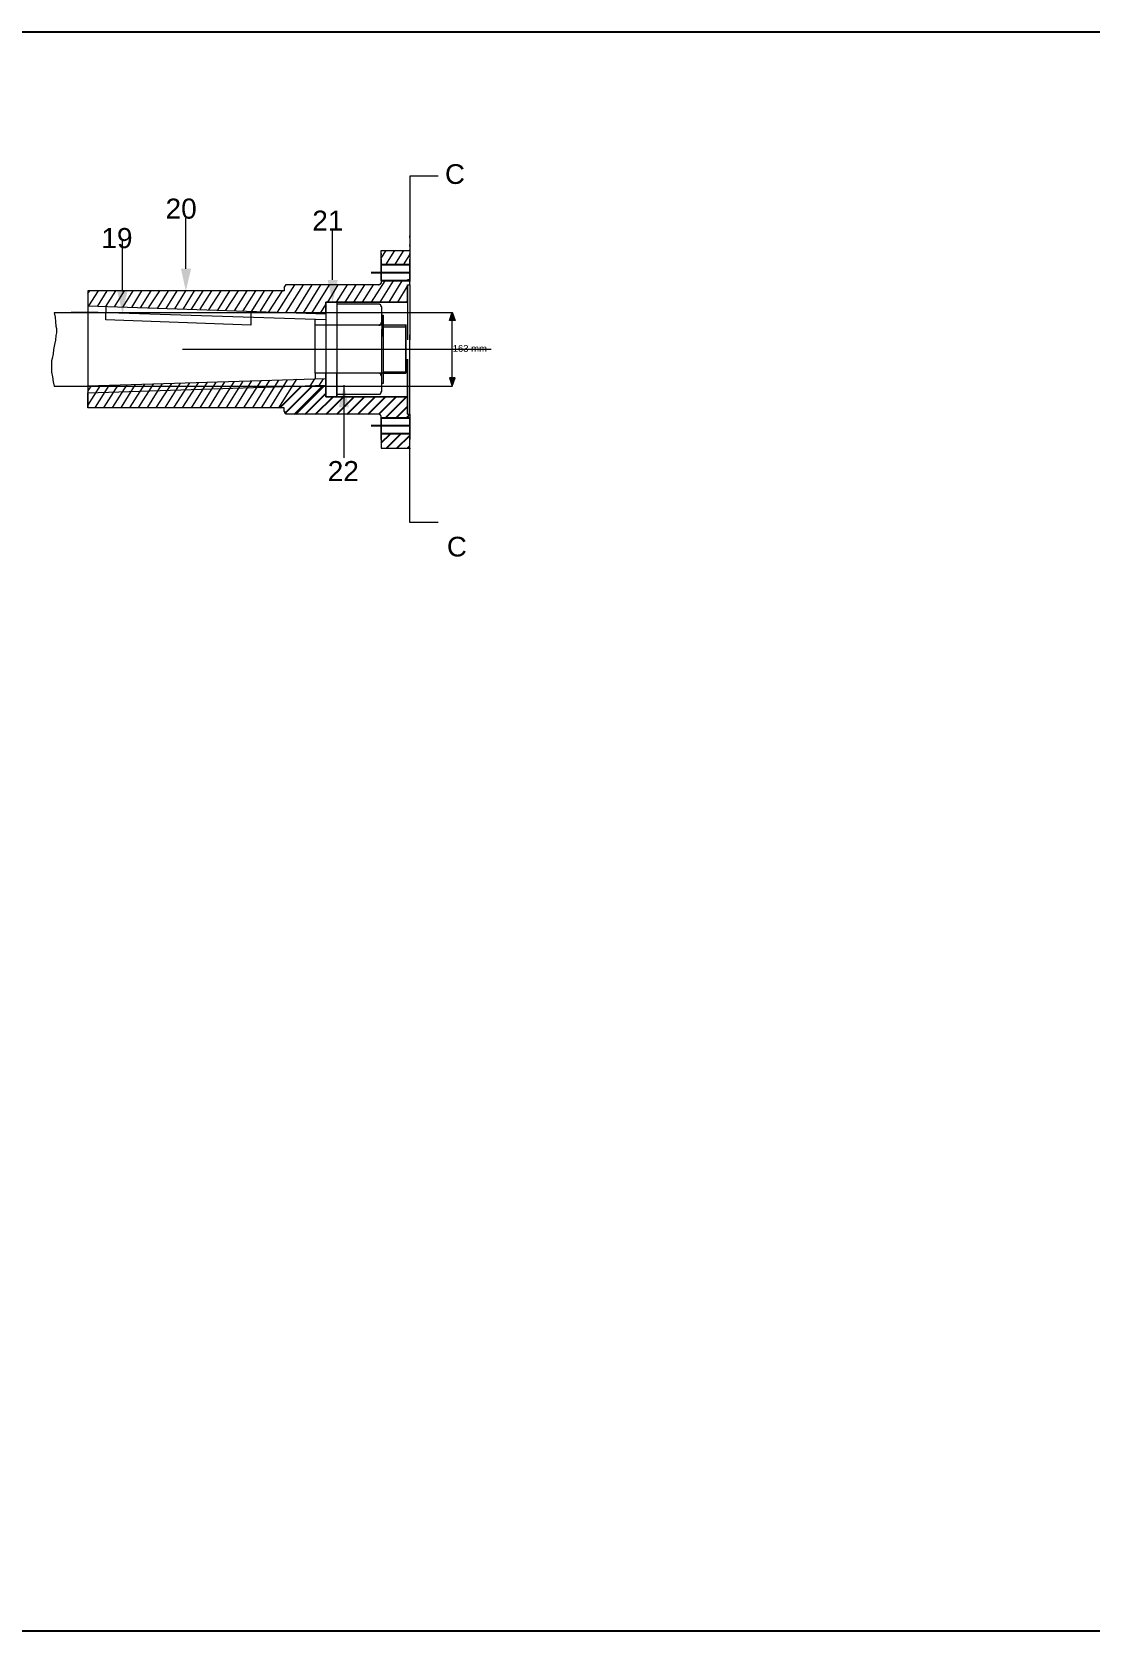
# Model space of a CAD drawing. Header units: inches. Extents: x 16065 to 240872, y 14603 to 37076.
# Drawn here: x 199299 to 213845, y 15091 to 37076 of the extents above; entities that cross this region are included whole.
import ezdxf

# ---------------------------------------------------------------- set-up
doc = ezdxf.new("R2010")
doc.units = ezdxf.units.IN
doc.header["$MEASUREMENT"] = 0
for name, color, linetype in [('PDF10_Geometry', 7, 'Continuous'), ('PDF10_Solid Fills', 7, 'Continuous'), ('PDF10_Text', 7, 'Continuous')]:
    doc.layers.add(name, color=color, linetype=linetype)
doc.styles.add('PDF Arial', font='arial.ttf')

msp = doc.modelspace()

# ---------------------------------------------------------------- hatches: boundary and pattern name
h = msp.add_hatch()
h.set_pattern_fill('ANSI31', color=256, scale=10083.605721)
h.set_pattern_definition([(45, (229786, 172763.7), (-891.273, 891.273), [])])
h.paths.add_polyline_path([(203590.06833, 32061.51884), (203337.92348, 32061.51884), (203337.92348, 32207.49744), (202929.01751, 32207.49744), (202880.55724, 32205.92469), (202694.29056, 31908.90485), (202767.27986, 31908.90485), (202767.27986, 31862.45711), (202792.16258, 31822.64477), (202800.45681, 31822.64477), (203590.06833, 31822.64477)])
h.paths.add_polyline_path([(204459.30454, 32061.51884), (203590.06833, 32061.51884), (203590.06833, 31822.64477), (204067.81648, 31822.64477), (204074.45187, 31822.64477), (204081.08726, 31822.64477), (204081.08726, 31816.00938), (204087.72265, 31816.00938), (204087.72265, 31809.37399), (204094.35804, 31809.37399), (204094.35804, 31802.7386), (204094.35804, 31796.1032), (204100.99343, 31796.1032), (204100.99343, 31789.46781), (204100.99343, 31782.83242), (204100.99343, 31776.19703), (204100.99343, 31767.87598), (204492.48149, 31767.87598), (204492.48149, 31822.64477), (204459.30454, 31822.64477)])
h.paths.add_polyline_path([(204459.30454, 32207.49744), (204107.62882, 32207.49744), (204107.62882, 32154.41431), (204107.62882, 32147.77892), (204107.62882, 32141.14353), (204107.62882, 32134.50814), (204100.99343, 32134.50814), (204100.99343, 32127.87275), (204100.99343, 32121.23736), (204100.99343, 32114.60197), (204094.35804, 32114.60197), (204094.35804, 32107.96658), (204094.35804, 32101.33119), (204081.08726, 32101.33119), (204081.08726, 32094.69579), (204074.45187, 32094.69579), (204067.81648, 32094.69579), (203656.42224, 32094.69579), (203590.06833, 32094.69579), (203590.06833, 32061.51884), (204459.30454, 32061.51884)])
h = msp.add_hatch()
h.set_pattern_fill('ANSI31', color=256, scale=816.772063)
h.set_pattern_definition([(45, (229786.02, 172763.72), (-72.19313, 72.19313), [])])
h.paths.add_polyline_path([(204492.48149, 31550.52333), (204100.99343, 31550.52333), (204100.99343, 31351.53201), (204492.48149, 31351.53201)])
h.paths.add_polyline_path([(204459.30454, 32061.51884), (203590.06833, 32061.51884), (203590.06833, 31822.64477), (204067.81648, 31822.64477), (204074.45187, 31822.64477), (204081.08726, 31822.64477), (204081.08726, 31816.00938), (204087.72265, 31816.00938), (204087.72265, 31809.37399), (204094.35804, 31809.37399), (204094.35804, 31802.7386), (204094.35804, 31796.1032), (204100.99343, 31796.1032), (204100.99343, 31789.46781), (204100.99343, 31782.83242), (204100.99343, 31776.19703), (204100.99343, 31767.87598), (204492.48149, 31767.87598), (204492.48149, 31822.64477), (204459.30454, 31822.64477)])
h.paths.add_polyline_path([(203590.06833, 32061.51884), (203337.92348, 32061.51884), (203337.92348, 32207.49744), (202929.01751, 32207.49744), (202880.55724, 32205.92469), (202694.29056, 31908.90485), (202767.27986, 31908.90485), (202767.27986, 31862.45711), (202792.16258, 31822.64477), (202800.45681, 31822.64477), (203590.06833, 31822.64477)])
at = {"layer": 'PDF10_Solid Fills', "transparency": 33554559}
h = msp.add_hatch(color=256, dxfattribs=at)
h.paths.add_polyline_path([(204107.62882, 33660.64805), (204100.99343, 33667.28344), (204107.62882, 33660.64805)], flags=0)
h.paths.add_polyline_path([(204107.62882, 33660.64805), (204100.99343, 33660.64805), (204107.62882, 33660.64805)], flags=0)
h.paths.add_polyline_path([(204107.62882, 33660.64805), (204100.99343, 33660.64805), (204107.62882, 33660.64805)], flags=0)
h = msp.add_hatch(color=256, dxfattribs=at)
h.paths.add_polyline_path([(202807.09221, 33600.92953), (202800.45681, 33607.56492), (202807.09221, 33600.92953)], flags=0)
h.paths.add_polyline_path([(202807.09221, 33600.92953), (202800.45681, 33600.92953), (202807.09221, 33600.92953)], flags=0)
h.paths.add_polyline_path([(202807.09221, 33600.92953), (202800.45681, 33600.92953), (202807.09221, 33600.92953)], flags=0)
h = msp.add_hatch(color=256, dxfattribs=at)
h.paths.add_polyline_path([(200066.67576, 33308.97233), (200066.67576, 33315.60772), (200066.67576, 33308.97233)], flags=0)
h.paths.add_polyline_path([(200066.67576, 33308.97233), (200060.04037, 33308.97233), (200066.67576, 33308.97233)], flags=0)
h.paths.add_polyline_path([(200066.67576, 33308.97233), (200060.04037, 33308.97233), (200066.67576, 33308.97233)], flags=0)
h = msp.add_hatch(color=256, dxfattribs=at)
h.paths.add_polyline_path([(203344.55887, 32061.51884), (203337.92348, 32068.15423), (203344.55887, 32061.51884)], flags=0)
h.paths.add_polyline_path([(203344.55887, 32061.51884), (203337.92348, 32061.51884), (203344.55887, 32061.51884)], flags=0)
h.paths.add_polyline_path([(203344.55887, 32061.51884), (203337.92348, 32061.51884), (203344.55887, 32061.51884)], flags=0)
h = msp.add_hatch(color=256, dxfattribs=at)
h.paths.add_polyline_path([(202807.09221, 31822.64477), (202800.45681, 31816.00938), (202807.09221, 31822.64477)], flags=0)
h.paths.add_polyline_path([(202807.09221, 31822.64477), (202800.45681, 31822.64477), (202807.09221, 31822.64477)], flags=0)
h.paths.add_polyline_path([(202807.09221, 31822.64477), (202800.45681, 31822.64477), (202807.09221, 31822.64477)], flags=0)

# ---------------------------------------------------------------- linework, layer by layer
for p, q in [((204504.71916, 33873.05097), (204100.99343, 33873.05097)), ((204492.52508, 33764.34075), (203961.67202, 33764.34075)), ((204504.71916, 33655.69832), (204100.99343, 33655.69832)), ((204492.52508, 31659.23355), (203961.67202, 31659.23355)), ((204504.71916, 31767.87598), (204100.99343, 31767.87598)), ((204504.71916, 31550.52333), (204100.99343, 31550.52333))]:
    msp.add_line(p, q)
msp.add_lwpolyline([(140485.72797, 37075.71459), (240871.69433, 37075.71459), (240871.69433, 15090.61319), (140485.72797, 15090.61319)], close=True)
at = {"layer": 'PDF10_Geometry', "lineweight": 9}
for points in [[(204883.96956, 35093.89248), (204492.48149, 35093.89248), (204492.48149, 34682.49825), (204492.48149, 34078.67767)], [(201413.66012, 33819.89743), (201413.66012, 34516.61347)], [(203430.81895, 33667.28344), (203430.81895, 34363.99948)], [(200544.42391, 33508.03406), (200544.42391, 34204.7501)], [(204492.48149, 34078.67767), (204492.48149, 33655.69832)], [(204100.99343, 33660.64805), (204100.99343, 34072.04228)], [(204100.99343, 33965.87603), (204169.3165, 34072.04228)], [(204163.08062, 33873.05097), (204287.12333, 34072.04228)], [(204288.29331, 33873.05097), (204412.91035, 34072.04228)], [(204405.79128, 33873.05097), (204492.48149, 34012.32377)], [(203968.28561, 33362.05546), (204152.17759, 33655.69832)], [(204087.72265, 33362.05546), (204270.50035, 33655.69832)], [(204207.15969, 33362.05546), (204390.15451, 33655.69832)], [(204492.48149, 33667.28344), (204459.30454, 33667.28344), (204459.30454, 33655.69832)], [(200066.67576, 33481.49249), (200093.21733, 33514.66945)], [(200079.94654, 33308.97233), (200212.65436, 33514.66945)], [(200199.38358, 33302.33694), (200332.0914, 33514.66945)], [(200312.18523, 33302.33694), (200451.52844, 33514.66945)], [(200431.62226, 33295.70155), (200570.96547, 33514.66945)], [(200551.0593, 33295.70155), (200690.40251, 33514.66945)], [(200670.49634, 33289.06616), (200809.83954, 33514.66945)], [(200789.93337, 33282.43077), (200935.91197, 33514.66945)], [(200902.73502, 33282.43077), (201055.34901, 33514.66945)], [(201022.17205, 33275.79538), (201174.78604, 33514.66945)], [(201141.60909, 33275.79538), (201294.22308, 33514.66945)], [(201261.04613, 33269.15998), (201413.66012, 33514.66945)], [(201380.48316, 33269.15998), (201533.09715, 33514.66945)], [(201493.28481, 33262.52459), (201652.53419, 33514.66945)], [(201612.72184, 33262.52459), (201771.97122, 33514.66945)], [(201732.15888, 33255.8892), (201898.04365, 33514.66945)], [(201851.59592, 33249.25381), (202017.48069, 33514.66945)], [(201964.39756, 33249.25381), (202136.91772, 33514.66945)], [(202083.8346, 33242.61842), (202256.35476, 33514.66945)], [(202203.27163, 33242.61842), (202375.7918, 33514.66945)], [(202322.70867, 33235.98303), (202495.22883, 33514.66945)], [(202442.14571, 33235.98303), (202614.66587, 33514.66945)], [(202554.94735, 33229.34764), (202740.7383, 33514.66945)], [(202674.38439, 33222.71225), (202911.47582, 33600.92953)], [(202767.27986, 33561.11718), (202792.16258, 33600.92953)], [(202793.82142, 33222.71225), (203030.91285, 33600.92953)], [(202913.25846, 33216.07686), (203150.96158, 33600.92953)], [(203032.6955, 33216.07686), (203270.39862, 33600.92953)], [(203145.49714, 33209.44147), (203389.46796, 33600.92953)], [(203364.46504, 33362.05546), (203509.86665, 33600.92953)], [(203483.90208, 33362.05546), (203634.4966, 33600.92953)], [(203603.33911, 33362.05546), (203753.93364, 33600.92953)], [(203722.77615, 33362.05546), (203873.37067, 33600.92953)], [(203842.21319, 33362.05546), (203992.80771, 33600.92953)], [(204326.59672, 33362.05546), (204459.30454, 33581.02336)], [(204459.30454, 33600.92953), (204459.30454, 32844.49497)], [(204492.48149, 33600.92953), (204492.48149, 32844.49497)], [(203337.92348, 33116.54599), (200066.67576, 33222.71225), (199602.1984, 33216.07686)], [(200066.67576, 33308.97233), (200066.67576, 31915.54024)], [(202309.43789, 33209.44147), (202309.43789, 33043.55669), (200312.18523, 33116.54599), (200318.82062, 33295.70155)], [(203264.93418, 33209.44147), (203337.92348, 33328.8785)], [(204459.30454, 33362.05546), (203337.92348, 33362.05546), (203337.92348, 32386.65299), (203337.92348, 32061.51884), (204459.30454, 32061.51884)], [(203490.53747, 33362.05546), (203490.53747, 33043.55669)], [(204067.81648, 33043.55669), (204074.45187, 33043.55669), (204081.08726, 33043.55669), (204081.08726, 33050.19208), (204087.72265, 33050.19208), (204087.72265, 33056.82748), (204094.35804, 33056.82748), (204094.35804, 33063.46287), (204100.99343, 33063.46287), (204100.99343, 33070.09826), (204100.99343, 33076.73365), (204100.99343, 33083.36904), (204107.62882, 33083.36904), (204107.62882, 33090.00443), (204107.62882, 33096.63982), (204107.62882, 33103.27521), (204107.62882, 33275.79538), (204107.62882, 33282.43077), (204107.62882, 33289.06616), (204107.62882, 33295.70155), (204100.99343, 33295.70155), (204100.99343, 33302.33694), (204100.99343, 33308.97233), (204094.35804, 33315.60772), (204094.35804, 33322.24311), (204087.72265, 33322.24311), (204087.72265, 33328.8785), (204081.08726, 33328.8785), (204074.45187, 33328.8785), (204074.45187, 33335.51389), (204067.81648, 33335.51389), (203656.42224, 33335.51389), (203490.53747, 33335.51389), (203490.53747, 32386.65299), (203490.53747, 32061.51884), (203490.53747, 32386.65299)], [(204446.03376, 33362.05546), (204459.30454, 33388.59702)], [(204107.62882, 33043.55669), (204067.81648, 33043.55669), (203191.94488, 33043.55669), (203191.94488, 33123.18138)], [(204127.53499, 33023.65052), (204439.39837, 33023.65052), (204439.39837, 32386.65299), (203191.94488, 32386.65299), (203191.94488, 33103.27521)], [(204107.62882, 33189.53529), (204107.62882, 32890.9427)], [(204107.62882, 33182.8999), (204127.53499, 33182.8999), (204127.53499, 32890.9427)], [(204107.62882, 33103.27521), (204107.62882, 33103.27521)], [(204127.53499, 32957.29661), (204127.53499, 32240.67439), (204107.62882, 32240.67439), (204107.62882, 32990.47357)], [(204439.39837, 32386.65299), (204439.39837, 33043.55669), (204127.53499, 33043.55669)], [(204492.48149, 32207.49744), (204492.48149, 32910.84888)], [(205613.86256, 32711.78715), (201367.21238, 32711.78715)], [(204459.30454, 31981.89415), (204459.30454, 32579.07933), (204459.30454, 32041.61267)], [(204459.30454, 31822.64477), (204459.30454, 32579.07933)], [(204459.30454, 31822.64477), (204459.30454, 32579.07933)], [(204492.48149, 32207.49744), (204492.48149, 32579.07933)], [(204492.48149, 31822.64477), (204492.48149, 32579.07933)], [(203191.94488, 32386.65299), (203191.94488, 32307.0283)], [(203337.92348, 32307.0283), (203337.92348, 32386.65299)], [(203490.53747, 32094.69579), (203656.42224, 32094.69579), (204067.81648, 32094.69579), (204074.45187, 32094.69579), (204081.08726, 32094.69579), (204081.08726, 32101.33119), (204087.72265, 32101.33119), (204094.35804, 32101.33119), (204094.35804, 32107.96658), (204094.35804, 32114.60197), (204100.99343, 32114.60197), (204100.99343, 32121.23736), (204100.99343, 32127.87275), (204100.99343, 32134.50814), (204107.62882, 32134.50814), (204107.62882, 32141.14353), (204107.62882, 32147.77892), (204107.62882, 32154.41431), (204107.62882, 32326.93448), (204107.62882, 32333.56987), (204107.62882, 32340.20526), (204100.99343, 32346.84065), (204100.99343, 32353.47604), (204100.99343, 32360.11143), (204094.35804, 32360.11143), (204094.35804, 32366.74682), (204094.35804, 32373.38221), (204087.72265, 32373.38221), (204087.72265, 32380.0176), (204081.08726, 32380.0176), (204074.45187, 32380.0176), (204074.45187, 32386.65299), (204067.81648, 32386.65299)], [(204127.53499, 32399.92378), (204439.39837, 32399.92378)], [(199602.1984, 32207.49744), (200066.67576, 32207.49744)], [(200066.67576, 31942.0818), (200239.19593, 32214.13283)], [(200066.67576, 32134.50814), (200113.1235, 32207.49744)], [(200172.84202, 31915.54024), (200358.63296, 32214.13283)], [(200292.27905, 31915.54024), (200484.70539, 32220.76822)], [(200411.71609, 31915.54024), (200604.14243, 32220.76822)], [(200531.15313, 31915.54024), (200723.57946, 32227.40361)], [(200650.59016, 31915.54024), (200849.65189, 32234.039)], [(200770.0272, 31915.54024), (200969.08893, 32234.039)], [(200889.46423, 31915.54024), (201095.16135, 32240.67439)], [(201008.90127, 31915.54024), (201221.23378, 32240.67439)], [(201134.9737, 31915.54024), (201340.67082, 32247.30979)], [(201254.41073, 31915.54024), (201466.74324, 32253.94518)], [(201373.84777, 31915.54024), (201586.18028, 32253.94518)], [(201493.28481, 31908.90485), (201712.25271, 32260.58057)], [(201612.72184, 31908.90485), (201831.68974, 32260.58057)], [(201732.15888, 31908.90485), (201951.12678, 32267.21596)], [(201851.59592, 31908.90485), (202077.19921, 32267.21596)], [(201971.03295, 31908.90485), (202203.27163, 32273.85135)], [(202090.46999, 31908.90485), (202322.70867, 32280.48674)], [(202209.90702, 31908.90485), (202448.7811, 32280.48674)], [(202335.97945, 31908.90485), (202568.21813, 32287.12213)], [(202455.41649, 31908.90485), (202694.29056, 32287.12213)], [(202574.85352, 31908.90485), (202813.7276, 32293.75752)], [(202694.29056, 31908.90485), (202939.80002, 32300.39291)], [(203058.07239, 32298.51356), (203059.23706, 32300.39291)], [(203122.9528, 32207.49744), (203185.30949, 32307.0283)], [(203242.38984, 32207.49744), (203304.74652, 32307.0283)], [(203590.06833, 31218.8242), (203590.06833, 31709.84312), (203590.06833, 32220.76822)], [(202767.27986, 31862.45711), (202792.16258, 31822.64477)], [(204100.99343, 31762.92625), (204100.99343, 31351.53201)], [(204492.48149, 31344.89662), (204492.48149, 31767.87598)], [(204883.96956, 30329.68182), (204492.48149, 30329.68182), (204492.48149, 30741.07605), (204492.48149, 31344.89662)]]:
    msp.add_lwpolyline(points, dxfattribs=at)
at = {"layer": 'PDF10_Geometry', "lineweight": 5}
for points in [[(204100.99343, 34072.04228), (204492.48149, 34072.04228), (204492.48149, 34078.67767)], [(204100.99343, 33952.60525), (204100.99343, 33660.64805), (204100.99343, 33654.01266), (204100.99343, 33647.37727), (204100.99343, 33640.74187), (204100.99343, 33634.10648), (204100.99343, 33627.47109), (204094.35804, 33627.47109), (204094.35804, 33620.8357), (204094.35804, 33614.20031), (204087.72265, 33614.20031), (204087.72265, 33607.56492), (204081.08726, 33607.56492), (204081.08726, 33600.92953), (204074.45187, 33600.92953), (204067.81648, 33600.92953), (202800.45681, 33600.92953), (202793.82142, 33600.92953), (202787.18603, 33600.92953), (202787.18603, 33594.29414), (202780.55064, 33594.29414), (202780.55064, 33587.65875), (202773.91525, 33587.65875), (202773.91525, 33581.02336), (202773.91525, 33574.38797), (202767.27986, 33567.75257), (202767.27986, 33561.11718), (202767.27986, 33554.48179), (202767.27986, 33547.8464), (202767.27986, 33541.21101), (202767.27986, 33534.57562)], [(204459.30454, 33589.34441), (204459.30454, 33600.92953), (204492.48149, 33600.92953), (204492.48149, 33952.60525)], [(204100.99343, 33660.64805), (204100.99343, 33660.64805)], [(202767.27986, 33567.75257), (202767.27986, 33514.66945), (200066.67576, 33514.66945), (200066.67576, 33308.97233), (203337.92348, 33202.80608), (203337.92348, 33362.05546), (204459.30454, 33362.05546), (204459.30454, 33600.92953)], [(202767.27986, 33541.21101), (202767.27986, 33541.21101)], [(204459.30454, 32041.61267), (204459.30454, 32061.51884), (203337.92348, 32061.51884), (203337.92348, 32307.0283), (200066.67576, 32207.49744), (200066.67576, 31915.54024), (202694.40285, 31909.08391)], [(202767.27986, 31855.82172), (202767.27986, 31908.90485), (200066.67576, 31908.90485), (200066.67576, 32114.60197), (203337.92348, 32220.76822), (203337.92348, 32061.51884), (204459.30454, 32061.51884), (204459.30454, 31822.64477)], [(202767.27986, 31855.82172), (202767.27986, 31908.90485), (200066.67576, 31908.90485), (200066.67576, 32114.60197), (203337.92348, 32220.76822), (203337.92348, 32061.51884), (204459.30454, 32061.51884), (204459.30454, 31822.64477)], [(204100.99343, 31470.96905), (204100.99343, 31762.92625), (204100.99343, 31769.56164), (204100.99343, 31776.19703), (204100.99343, 31782.83242), (204100.99343, 31789.46781), (204100.99343, 31796.1032), (204094.35804, 31796.1032), (204094.35804, 31802.7386), (204094.35804, 31809.37399), (204087.72265, 31809.37399), (204087.72265, 31816.00938), (204081.08726, 31816.00938), (204081.08726, 31822.64477), (204074.45187, 31822.64477), (204067.81648, 31822.64477), (202800.45681, 31822.64477), (202793.82142, 31822.64477), (202787.18603, 31822.64477), (202787.18603, 31829.28016), (202780.55064, 31829.28016), (202780.55064, 31835.91555), (202773.91525, 31835.91555), (202773.91525, 31842.55094), (202773.91525, 31849.18633), (202767.27986, 31855.82172), (202767.27986, 31862.45711), (202767.27986, 31869.0925), (202767.27986, 31875.7279), (202767.27986, 31882.36329), (202767.27986, 31888.99868)], [(202767.27986, 31882.36329), (202767.27986, 31882.36329)], [(204459.30454, 31834.22989), (204459.30454, 31822.64477), (204492.48149, 31822.64477), (204492.48149, 31470.96905)], [(204100.99343, 31351.53201), (204492.48149, 31351.53201), (204492.48149, 31344.89662)]]:
    msp.add_lwpolyline(points, dxfattribs=at)
at = {"layer": 'PDF10_Geometry', "lineweight": 0}
for points in [[(204492.48149, 34264.46862), (204485.8461, 34264.46862), (204492.48149, 34264.46862)], [(204492.48149, 34257.83323), (204485.8461, 34257.83323), (204492.48149, 34257.83323)], [(204492.48149, 34138.39619), (204485.8461, 34138.39619), (204492.48149, 34138.39619)], [(204492.48149, 34138.39619), (204485.8461, 34138.39619), (204492.48149, 34138.39619)], [(204107.62882, 34018.95916), (204100.99343, 34018.95916), (204107.62882, 34018.95916)], [(204492.48149, 34018.95916), (204485.8461, 34018.95916), (204492.48149, 34018.95916)], [(204492.48149, 34018.95916), (204485.8461, 34018.95916), (204492.48149, 34018.95916)], [(204465.93993, 33667.28344), (204459.30454, 33667.28344), (204465.93993, 33667.28344)], [(204465.93993, 33667.28344), (204459.30454, 33667.28344), (204465.93993, 33667.28344)], [(204492.48149, 33667.28344), (204485.8461, 33667.28344), (204492.48149, 33667.28344)], [(204492.48149, 33667.28344), (204485.8461, 33667.28344), (204492.48149, 33667.28344)], [(202767.27986, 33541.21101), (202760.64447, 33541.21101), (202767.27986, 33541.21101)], [(202767.27986, 33541.21101), (202760.64447, 33541.21101), (202767.27986, 33541.21101)], [(202767.27986, 33514.66945), (202760.64447, 33514.66945), (202767.27986, 33514.66945)], [(202767.27986, 33514.66945), (202760.64447, 33514.66945), (202767.27986, 33514.66945)], [(204067.81648, 33600.92953), (204061.18109, 33600.92953), (204067.81648, 33600.92953)], [(204067.81648, 33600.92953), (204061.18109, 33600.92953), (204067.81648, 33600.92953)], [(203344.55887, 33362.05546), (203337.92348, 33362.05546), (203344.55887, 33362.05546)], [(203344.55887, 33202.80608), (203337.92348, 33202.80608), (203344.55887, 33202.80608)], [(204465.93993, 33362.05546), (204459.30454, 33362.05546), (204465.93993, 33362.05546)], [(204465.93993, 33362.05546), (204459.30454, 33362.05546), (204465.93993, 33362.05546)], [(205116.20824, 33109.9106), (205076.39589, 33216.07686), (205116.20824, 33109.9106)], [(205076.39589, 33109.9106), (205076.39589, 33216.07686), (205076.39589, 33109.9106)], [(204127.53499, 33023.65052), (204120.8996, 33023.65052), (204127.53499, 33023.65052)], [(204446.03376, 33043.55669), (204439.39837, 33043.55669), (204446.03376, 33043.55669)], [(204446.03376, 33023.65052), (204439.39837, 33023.65052), (204446.03376, 33023.65052)], [(204127.53499, 32393.28839), (204120.8996, 32393.28839), (204127.53499, 32393.28839)], [(204127.53499, 32380.0176), (204120.8996, 32380.0176), (204127.53499, 32380.0176)], [(204446.03376, 32399.92378), (204439.39837, 32399.92378), (204446.03376, 32399.92378)], [(203344.55887, 32307.0283), (203337.92348, 32307.0283), (203344.55887, 32307.0283)], [(200066.67576, 31915.54024), (200060.04037, 31915.54024), (200066.67576, 31915.54024)], [(200066.67576, 31915.54024), (200060.04037, 31915.54024), (200066.67576, 31915.54024)], [(202767.27986, 31882.36329), (202760.64447, 31882.36329), (202767.27986, 31882.36329)], [(202767.27986, 31882.36329), (202760.64447, 31882.36329), (202767.27986, 31882.36329)], [(204465.93993, 32061.51884), (204459.30454, 32061.51884), (204465.93993, 32061.51884)], [(204465.93993, 32061.51884), (204459.30454, 32061.51884), (204465.93993, 32061.51884)], [(204107.62882, 31404.61514), (204100.99343, 31404.61514), (204107.62882, 31404.61514)], [(204492.48149, 31285.1781), (204485.8461, 31285.1781), (204492.48149, 31285.1781)], [(204492.48149, 31285.1781), (204485.8461, 31285.1781), (204492.48149, 31285.1781)], [(204492.48149, 31165.74107), (204485.8461, 31165.74107), (204492.48149, 31165.74107)], [(204492.48149, 31159.10568), (204485.8461, 31159.10568), (204492.48149, 31159.10568)]]:
    msp.add_lwpolyline(points, dxfattribs=at)
for points in [[(204100.99343, 34018.95916), (204100.99343, 34018.95916), (204100.99343, 34018.95916)], [(203337.92348, 33362.05546), (203337.92348, 33362.05546), (203337.92348, 33362.05546)], [(203337.92348, 33202.80608), (203337.92348, 33202.80608), (203337.92348, 33202.80608)], [(204127.53499, 33030.28591), (204127.53499, 33030.28591), (204127.53499, 33030.28591)], [(204439.39837, 33036.9213), (204439.39837, 33036.9213), (204439.39837, 33036.9213)], [(204439.39837, 33023.65052), (204439.39837, 33023.65052), (204439.39837, 33023.65052)], [(204127.53499, 32399.92378), (204127.53499, 32399.92378), (204127.53499, 32399.92378)], [(204127.53499, 32386.65299), (204127.53499, 32386.65299), (204127.53499, 32386.65299)], [(204439.39837, 32393.28839), (204439.39837, 32393.28839), (204439.39837, 32393.28839)], [(203337.92348, 32307.0283), (203337.92348, 32307.0283), (203337.92348, 32307.0283)], [(200066.67576, 31922.17563), (200066.67576, 31922.17563), (200066.67576, 31922.17563)], [(204100.99343, 31404.61514), (204100.99343, 31404.61514), (204100.99343, 31404.61514)]]:
    msp.add_lwpolyline(points, close=True, dxfattribs=at)
at = {"layer": 'PDF10_Geometry', "lineweight": 5}
for points in [[(205076.39589, 33216.07686), (199602.1984, 33216.07686), (199615.46918, 33156.35834), (199622.10457, 33090.00443), (199628.73996, 33030.28591), (199635.37535, 32997.10896), (199635.37535, 32963.932), (199635.37535, 32937.39044), (199628.73996, 32904.21348), (199622.10457, 32837.85958), (199608.83379, 32778.14106), (199595.56301, 32711.78715), (199588.92762, 32652.06863), (199575.65684, 32585.71472), (199569.02145, 32552.53777), (199569.02145, 32525.9962), (199569.02145, 32492.81925), (199569.02145, 32459.64229), (199569.02145, 32426.46534), (199569.02145, 32399.92378), (199582.29223, 32333.56987), (199588.92762, 32267.21596), (199602.1984, 32207.49744), (205076.39589, 32207.49744)], [(205076.39589, 33222.71225), (205116.20824, 33109.9106), (205036.58355, 33109.9106)], [(204127.53499, 33043.55669), (204127.53499, 33023.65052), (204439.39837, 33023.65052), (204439.39837, 33043.55669)], [(204439.39837, 32386.65299), (204439.39837, 32399.92378), (204127.53499, 32399.92378), (204127.53499, 32386.65299)], [(205076.39589, 32207.49744), (205116.20824, 32320.29909), (205036.58355, 32320.29909)]]:
    msp.add_lwpolyline(points, close=True, dxfattribs=at)
at = {"layer": 'PDF10_Solid Fills', "transparency": 33554559}
for points in [[(204485.8461, 34264.46862), (204492.48149, 34264.46862), (204492.48149, 34264.46862)], [(204492.48149, 34264.46862), (204492.48149, 34264.46862), (204485.8461, 34264.46862)], [(204485.8461, 34264.46862), (204492.48149, 34264.46862), (204492.48149, 34264.46862)], [(204492.48149, 34264.46862), (204485.8461, 34264.46862), (204492.48149, 34257.83323)], [(204485.8461, 34264.46862), (204492.48149, 34257.83323), (204485.8461, 34257.83323)], [(204485.8461, 34257.83323), (204492.48149, 34257.83323), (204492.48149, 34257.83323)], [(204485.8461, 34145.03158), (204492.48149, 34145.03158), (204492.48149, 34145.03158)], [(204492.48149, 34145.03158), (204492.48149, 34145.03158), (204485.8461, 34145.03158)], [(204492.48149, 34145.03158), (204485.8461, 34145.03158), (204492.48149, 34138.39619)], [(204485.8461, 34145.03158), (204492.48149, 34138.39619), (204485.8461, 34138.39619)], [(204485.8461, 34138.39619), (204492.48149, 34138.39619), (204492.48149, 34138.39619)], [(204492.48149, 34138.39619), (204492.48149, 34138.39619), (204485.8461, 34138.39619)], [(204100.99343, 34025.59455), (204107.62882, 34025.59455), (204107.62882, 34025.59455)], [(204107.62882, 34025.59455), (204107.62882, 34025.59455), (204100.99343, 34025.59455)], [(204107.62882, 34025.59455), (204100.99343, 34025.59455), (204107.62882, 34018.95916)], [(204100.99343, 34025.59455), (204107.62882, 34018.95916), (204100.99343, 34018.95916)], [(204100.99343, 34018.95916), (204107.62882, 34018.95916), (204107.62882, 34018.95916)], [(204100.99343, 34018.95916), (204107.62882, 34018.95916), (204107.62882, 34018.95916)], [(204485.8461, 34025.59455), (204492.48149, 34025.59455), (204492.48149, 34025.59455)], [(204492.48149, 34025.59455), (204492.48149, 34025.59455), (204485.8461, 34025.59455)], [(204492.48149, 34025.59455), (204485.8461, 34025.59455), (204492.48149, 34018.95916)], [(204485.8461, 34025.59455), (204492.48149, 34018.95916), (204485.8461, 34018.95916)], [(204485.8461, 34018.95916), (204492.48149, 34018.95916), (204492.48149, 34018.95916)], [(204492.48149, 34018.95916), (204492.48149, 34018.95916), (204485.8461, 34018.95916)], [(201347.30621, 33819.89743), (201486.64942, 33819.89743), (201413.66012, 33514.66945)], [(203364.46504, 33667.28344), (203503.80825, 33667.28344), (203430.81895, 33362.05546)], [(204100.99343, 33667.28344), (204107.62882, 33660.64805), (204100.99343, 33660.64805)], [(204100.99343, 33660.64805), (204107.62882, 33660.64805), (204107.62882, 33660.64805)], [(204107.62882, 33660.64805), (204107.62882, 33660.64805), (204100.99343, 33660.64805)], [(204100.99343, 33654.01266), (204100.99343, 33654.01266), (204100.99343, 33660.64805)], [(204100.99343, 33654.01266), (204100.99343, 33660.64805), (204107.62882, 33660.64805)], [(204465.93993, 33673.91883), (204459.30454, 33673.91883), (204465.93993, 33667.28344)], [(204459.30454, 33673.91883), (204465.93993, 33667.28344), (204459.30454, 33667.28344)], [(204459.30454, 33667.28344), (204465.93993, 33667.28344), (204465.93993, 33667.28344)], [(204465.93993, 33667.28344), (204465.93993, 33667.28344), (204459.30454, 33667.28344)], [(204465.93993, 33667.28344), (204459.30454, 33667.28344), (204465.93993, 33660.64805)], [(204459.30454, 33667.28344), (204465.93993, 33660.64805), (204459.30454, 33660.64805)], [(204492.48149, 33673.91883), (204485.8461, 33673.91883), (204492.48149, 33667.28344)], [(204485.8461, 33673.91883), (204492.48149, 33667.28344), (204485.8461, 33667.28344)], [(204485.8461, 33667.28344), (204492.48149, 33667.28344), (204492.48149, 33667.28344)], [(204492.48149, 33667.28344), (204492.48149, 33667.28344), (204485.8461, 33667.28344)], [(204492.48149, 33667.28344), (204485.8461, 33667.28344), (204492.48149, 33660.64805)], [(204485.8461, 33667.28344), (204492.48149, 33660.64805), (204485.8461, 33660.64805)], [(200471.43461, 33508.03406), (200610.77782, 33508.03406), (200544.42391, 33202.80608)], [(202767.27986, 33547.8464), (202760.64447, 33547.8464), (202767.27986, 33541.21101)], [(202760.64447, 33547.8464), (202767.27986, 33541.21101), (202760.64447, 33541.21101)], [(202760.64447, 33541.21101), (202767.27986, 33541.21101), (202767.27986, 33541.21101)], [(202767.27986, 33541.21101), (202767.27986, 33541.21101), (202760.64447, 33541.21101)], [(202767.27986, 33541.21101), (202760.64447, 33541.21101), (202767.27986, 33534.57562)], [(202760.64447, 33541.21101), (202767.27986, 33534.57562), (202760.64447, 33534.57562)], [(202760.64447, 33521.30484), (202767.27986, 33521.30484), (202767.27986, 33521.30484)], [(202767.27986, 33521.30484), (202767.27986, 33521.30484), (202760.64447, 33521.30484)], [(202767.27986, 33521.30484), (202760.64447, 33521.30484), (202767.27986, 33514.66945)], [(202760.64447, 33521.30484), (202767.27986, 33514.66945), (202760.64447, 33514.66945)], [(202760.64447, 33514.66945), (202767.27986, 33514.66945), (202767.27986, 33514.66945)], [(202767.27986, 33514.66945), (202767.27986, 33514.66945), (202760.64447, 33514.66945)], [(202800.45681, 33607.56492), (202807.09221, 33600.92953), (202800.45681, 33600.92953)], [(202800.45681, 33600.92953), (202807.09221, 33600.92953), (202807.09221, 33600.92953)], [(202807.09221, 33600.92953), (202807.09221, 33600.92953), (202800.45681, 33600.92953)], [(202800.45681, 33594.29414), (202800.45681, 33594.29414), (202800.45681, 33600.92953)], [(202800.45681, 33594.29414), (202800.45681, 33600.92953), (202807.09221, 33600.92953)], [(204067.81648, 33607.56492), (204061.18109, 33607.56492), (204067.81648, 33600.92953)], [(204061.18109, 33607.56492), (204067.81648, 33600.92953), (204061.18109, 33600.92953)], [(204061.18109, 33600.92953), (204067.81648, 33600.92953), (204067.81648, 33600.92953)], [(204067.81648, 33600.92953), (204067.81648, 33600.92953), (204061.18109, 33600.92953)], [(204067.81648, 33600.92953), (204061.18109, 33600.92953), (204067.81648, 33594.29414)], [(204061.18109, 33600.92953), (204067.81648, 33594.29414), (204061.18109, 33594.29414)], [(200066.67576, 33315.60772), (200066.67576, 33308.97233), (200060.04037, 33308.97233)], [(200060.04037, 33308.97233), (200066.67576, 33308.97233), (200066.67576, 33308.97233)], [(200066.67576, 33308.97233), (200066.67576, 33308.97233), (200060.04037, 33308.97233)], [(200066.67576, 33302.33694), (200066.67576, 33302.33694), (200060.04037, 33308.97233)], [(200066.67576, 33302.33694), (200060.04037, 33308.97233), (200066.67576, 33308.97233)], [(203337.92348, 33368.69085), (203344.55887, 33368.69085), (203344.55887, 33368.69085)], [(203344.55887, 33368.69085), (203344.55887, 33368.69085), (203337.92348, 33368.69085)], [(203344.55887, 33368.69085), (203337.92348, 33368.69085), (203344.55887, 33362.05546)], [(203337.92348, 33368.69085), (203344.55887, 33362.05546), (203337.92348, 33362.05546)], [(203337.92348, 33362.05546), (203344.55887, 33362.05546), (203344.55887, 33362.05546)], [(203337.92348, 33362.05546), (203344.55887, 33362.05546), (203344.55887, 33362.05546)], [(203337.92348, 33209.44147), (203344.55887, 33209.44147), (203344.55887, 33209.44147)], [(203344.55887, 33209.44147), (203344.55887, 33209.44147), (203337.92348, 33209.44147)], [(203344.55887, 33209.44147), (203337.92348, 33209.44147), (203344.55887, 33202.80608)], [(203337.92348, 33209.44147), (203344.55887, 33202.80608), (203337.92348, 33202.80608)], [(203337.92348, 33202.80608), (203344.55887, 33202.80608), (203344.55887, 33202.80608)], [(203337.92348, 33202.80608), (203344.55887, 33202.80608), (203344.55887, 33202.80608)], [(204459.30454, 33368.69085), (204465.93993, 33368.69085), (204465.93993, 33368.69085)], [(204465.93993, 33368.69085), (204465.93993, 33368.69085), (204459.30454, 33368.69085)], [(204465.93993, 33368.69085), (204459.30454, 33368.69085), (204465.93993, 33362.05546)], [(204459.30454, 33368.69085), (204465.93993, 33362.05546), (204459.30454, 33362.05546)], [(204459.30454, 33362.05546), (204465.93993, 33362.05546), (204465.93993, 33362.05546)], [(204465.93993, 33362.05546), (204465.93993, 33362.05546), (204459.30454, 33362.05546)], [(205076.39589, 33216.07686), (205076.39589, 33109.9106), (205036.58355, 33109.9106)], [(205076.39589, 33216.07686), (205116.20824, 33109.9106), (205076.39589, 33109.9106)], [(204127.53499, 33030.28591), (204120.8996, 33030.28591), (204120.8996, 33030.28591)], [(204127.53499, 33030.28591), (204120.8996, 33030.28591), (204134.17039, 33023.65052)], [(204120.8996, 33030.28591), (204134.17039, 33023.65052), (204120.8996, 33023.65052)], [(204120.8996, 33023.65052), (204127.53499, 33023.65052), (204127.53499, 33023.65052)], [(204127.53499, 33023.65052), (204127.53499, 33023.65052), (204120.8996, 33023.65052)], [(204127.53499, 33023.65052), (204120.8996, 33023.65052), (204134.17039, 33023.65052)], [(204439.39837, 33043.55669), (204127.53499, 33043.55669), (204439.39837, 33023.65052)], [(204127.53499, 33043.55669), (204439.39837, 33023.65052), (204127.53499, 33023.65052)], [(204439.39837, 33043.55669), (204446.03376, 33043.55669), (204446.03376, 33043.55669)], [(204446.03376, 33043.55669), (204446.03376, 33043.55669), (204439.39837, 33043.55669)], [(204439.39837, 33043.55669), (204446.03376, 33043.55669), (204446.03376, 33043.55669)], [(204446.03376, 33043.55669), (204439.39837, 33043.55669), (204446.03376, 33036.9213)], [(204439.39837, 33043.55669), (204446.03376, 33036.9213), (204439.39837, 33036.9213)], [(204439.39837, 33036.9213), (204446.03376, 33036.9213), (204446.03376, 33036.9213)], [(204439.39837, 33030.28591), (204446.03376, 33030.28591), (204446.03376, 33030.28591)], [(204446.03376, 33030.28591), (204446.03376, 33030.28591), (204439.39837, 33030.28591)], [(204446.03376, 33030.28591), (204439.39837, 33030.28591), (204446.03376, 33023.65052)], [(204439.39837, 33030.28591), (204446.03376, 33023.65052), (204439.39837, 33023.65052)], [(204439.39837, 33023.65052), (204446.03376, 33023.65052), (204446.03376, 33023.65052)], [(204439.39837, 33023.65052), (204446.03376, 33023.65052), (204446.03376, 33023.65052)], [(204127.53499, 32399.92378), (204120.8996, 32399.92378), (204120.8996, 32399.92378)], [(204134.17039, 32399.92378), (204134.17039, 32399.92378), (204120.8996, 32399.92378)], [(204134.17039, 32399.92378), (204120.8996, 32399.92378), (204127.53499, 32399.92378)], [(204134.17039, 32399.92378), (204120.8996, 32399.92378), (204127.53499, 32393.28839)], [(204120.8996, 32399.92378), (204127.53499, 32393.28839), (204120.8996, 32393.28839)], [(204120.8996, 32393.28839), (204127.53499, 32393.28839), (204127.53499, 32393.28839)], [(204127.53499, 32386.65299), (204120.8996, 32386.65299), (204120.8996, 32386.65299)], [(204134.17039, 32386.65299), (204134.17039, 32386.65299), (204120.8996, 32386.65299)], [(204134.17039, 32386.65299), (204120.8996, 32386.65299), (204127.53499, 32386.65299)], [(204134.17039, 32386.65299), (204120.8996, 32386.65299), (204127.53499, 32380.0176)], [(204120.8996, 32386.65299), (204127.53499, 32380.0176), (204120.8996, 32380.0176)], [(204120.8996, 32380.0176), (204127.53499, 32380.0176), (204127.53499, 32380.0176)], [(204439.39837, 32399.92378), (204127.53499, 32399.92378), (204439.39837, 32386.65299)], [(204127.53499, 32399.92378), (204439.39837, 32386.65299), (204127.53499, 32386.65299)], [(204439.39837, 32399.92378), (204446.03376, 32399.92378), (204446.03376, 32399.92378)], [(204446.03376, 32399.92378), (204446.03376, 32399.92378), (204439.39837, 32399.92378)], [(204439.39837, 32399.92378), (204446.03376, 32399.92378), (204446.03376, 32399.92378)], [(204446.03376, 32399.92378), (204439.39837, 32399.92378), (204446.03376, 32393.28839)], [(204439.39837, 32399.92378), (204446.03376, 32393.28839), (204439.39837, 32393.28839)], [(204439.39837, 32393.28839), (204446.03376, 32393.28839), (204446.03376, 32393.28839)], [(205036.58355, 32320.29909), (205076.39589, 32320.29909), (205076.39589, 32207.49744)], [(205076.39589, 32320.29909), (205076.39589, 32207.49744), (205116.20824, 32320.29909)], [(203337.92348, 32313.66369), (203344.55887, 32313.66369), (203344.55887, 32313.66369)], [(203344.55887, 32313.66369), (203344.55887, 32313.66369), (203337.92348, 32313.66369)], [(203344.55887, 32313.66369), (203337.92348, 32313.66369), (203344.55887, 32307.0283)], [(203337.92348, 32313.66369), (203344.55887, 32307.0283), (203337.92348, 32307.0283)], [(203337.92348, 32307.0283), (203344.55887, 32307.0283), (203344.55887, 32307.0283)], [(203337.92348, 32307.0283), (203344.55887, 32307.0283), (203344.55887, 32307.0283)], [(203656.42224, 31915.54024), (203517.07903, 31915.54024), (203590.06833, 32220.76822)], [(200066.67576, 31922.17563), (200060.04037, 31922.17563), (200060.04037, 31922.17563)], [(200066.67576, 31922.17563), (200060.04037, 31922.17563), (200066.67576, 31915.54024)], [(200060.04037, 31922.17563), (200066.67576, 31915.54024), (200060.04037, 31915.54024)], [(200060.04037, 31915.54024), (200066.67576, 31915.54024), (200066.67576, 31915.54024)], [(200066.67576, 31915.54024), (200066.67576, 31915.54024), (200060.04037, 31915.54024)], [(202767.27986, 31902.26946), (202760.64447, 31902.26946), (202767.27986, 31908.90485)], [(202760.64447, 31902.26946), (202767.27986, 31908.90485), (202760.64447, 31908.90485)], [(202760.64447, 31902.26946), (202767.27986, 31902.26946), (202767.27986, 31902.26946)], [(202767.27986, 31902.26946), (202767.27986, 31902.26946), (202760.64447, 31902.26946)], [(202767.27986, 31882.36329), (202760.64447, 31882.36329), (202767.27986, 31888.99868)], [(202760.64447, 31882.36329), (202767.27986, 31888.99868), (202760.64447, 31888.99868)], [(202767.27986, 31875.7279), (202760.64447, 31875.7279), (202767.27986, 31882.36329)], [(202760.64447, 31875.7279), (202767.27986, 31882.36329), (202760.64447, 31882.36329)], [(202760.64447, 31882.36329), (202767.27986, 31882.36329), (202767.27986, 31882.36329)], [(202767.27986, 31882.36329), (202767.27986, 31882.36329), (202760.64447, 31882.36329)], [(203337.92348, 32068.15423), (203344.55887, 32061.51884), (203337.92348, 32061.51884)], [(203337.92348, 32061.51884), (203344.55887, 32061.51884), (203344.55887, 32061.51884)], [(203344.55887, 32061.51884), (203344.55887, 32061.51884), (203337.92348, 32061.51884)], [(203337.92348, 32054.88345), (203337.92348, 32054.88345), (203337.92348, 32061.51884)], [(203337.92348, 32054.88345), (203337.92348, 32061.51884), (203344.55887, 32061.51884)], [(204465.93993, 32068.15423), (204459.30454, 32068.15423), (204465.93993, 32061.51884)], [(204459.30454, 32068.15423), (204465.93993, 32061.51884), (204459.30454, 32061.51884)], [(204459.30454, 32061.51884), (204465.93993, 32061.51884), (204465.93993, 32061.51884)], [(204465.93993, 32061.51884), (204465.93993, 32061.51884), (204459.30454, 32061.51884)], [(204465.93993, 32061.51884), (204459.30454, 32061.51884), (204465.93993, 32054.88345)], [(204459.30454, 32061.51884), (204465.93993, 32054.88345), (204459.30454, 32054.88345)], [(202800.45681, 31829.28016), (202800.45681, 31829.28016), (202800.45681, 31822.64477)], [(202800.45681, 31829.28016), (202800.45681, 31822.64477), (202807.09221, 31822.64477)], [(202800.45681, 31816.00938), (202807.09221, 31822.64477), (202800.45681, 31822.64477)], [(202800.45681, 31822.64477), (202807.09221, 31822.64477), (202807.09221, 31822.64477)], [(202807.09221, 31822.64477), (202807.09221, 31822.64477), (202800.45681, 31822.64477)], [(204107.62882, 31397.97975), (204100.99343, 31397.97975), (204107.62882, 31404.61514)], [(204100.99343, 31397.97975), (204107.62882, 31404.61514), (204100.99343, 31404.61514)], [(204100.99343, 31404.61514), (204107.62882, 31404.61514), (204107.62882, 31404.61514)], [(204100.99343, 31404.61514), (204107.62882, 31404.61514), (204107.62882, 31404.61514)], [(204100.99343, 31397.97975), (204107.62882, 31397.97975), (204107.62882, 31397.97975)], [(204107.62882, 31397.97975), (204107.62882, 31397.97975), (204100.99343, 31397.97975)], [(204492.48149, 31397.97975), (204485.8461, 31397.97975), (204492.48149, 31404.61514)], [(204485.8461, 31397.97975), (204492.48149, 31404.61514), (204485.8461, 31404.61514)], [(204485.8461, 31397.97975), (204492.48149, 31397.97975), (204492.48149, 31397.97975)], [(204492.48149, 31397.97975), (204492.48149, 31397.97975), (204485.8461, 31397.97975)], [(204492.48149, 31278.54271), (204485.8461, 31278.54271), (204492.48149, 31285.1781)], [(204485.8461, 31278.54271), (204492.48149, 31285.1781), (204485.8461, 31285.1781)], [(204485.8461, 31285.1781), (204492.48149, 31285.1781), (204492.48149, 31285.1781)], [(204492.48149, 31285.1781), (204492.48149, 31285.1781), (204485.8461, 31285.1781)], [(204485.8461, 31278.54271), (204492.48149, 31278.54271), (204492.48149, 31278.54271)], [(204492.48149, 31278.54271), (204492.48149, 31278.54271), (204485.8461, 31278.54271)], [(204492.48149, 31159.10568), (204485.8461, 31159.10568), (204492.48149, 31165.74107)], [(204485.8461, 31159.10568), (204492.48149, 31165.74107), (204485.8461, 31165.74107)], [(204485.8461, 31165.74107), (204492.48149, 31165.74107), (204492.48149, 31165.74107)], [(204485.8461, 31159.10568), (204492.48149, 31159.10568), (204492.48149, 31159.10568)], [(204492.48149, 31159.10568), (204492.48149, 31159.10568), (204485.8461, 31159.10568)], [(204485.8461, 31159.10568), (204492.48149, 31159.10568), (204492.48149, 31159.10568)]]:
    msp.add_solid(points, dxfattribs=at)

# ---------------------------------------------------------------- texts
at = {"layer": 'PDF10_Text', "attachment_point": 7, "style": 'PDF Arial'}
for s, insert, char_height in [('C', (204976.86503, 34983.10592), 270.9351), ('20', (201134.9737, 34505.27135), 276.003083), ('21', (203152.13253, 34344.09331), 276.003083), ('19', (200252.46671, 34100.5125), 276.003083), ('163 mm', (205083.03128, 32676.95752), 93.185298), ('22', (203364.46504, 30900.32543), 276.003083), ('C', (205003.40659, 29860.58414), 270.9351)]:
    msp.add_mtext(s, dxfattribs=dict(at, insert=insert, char_height=char_height))

doc.saveas('drawing.dxf')
